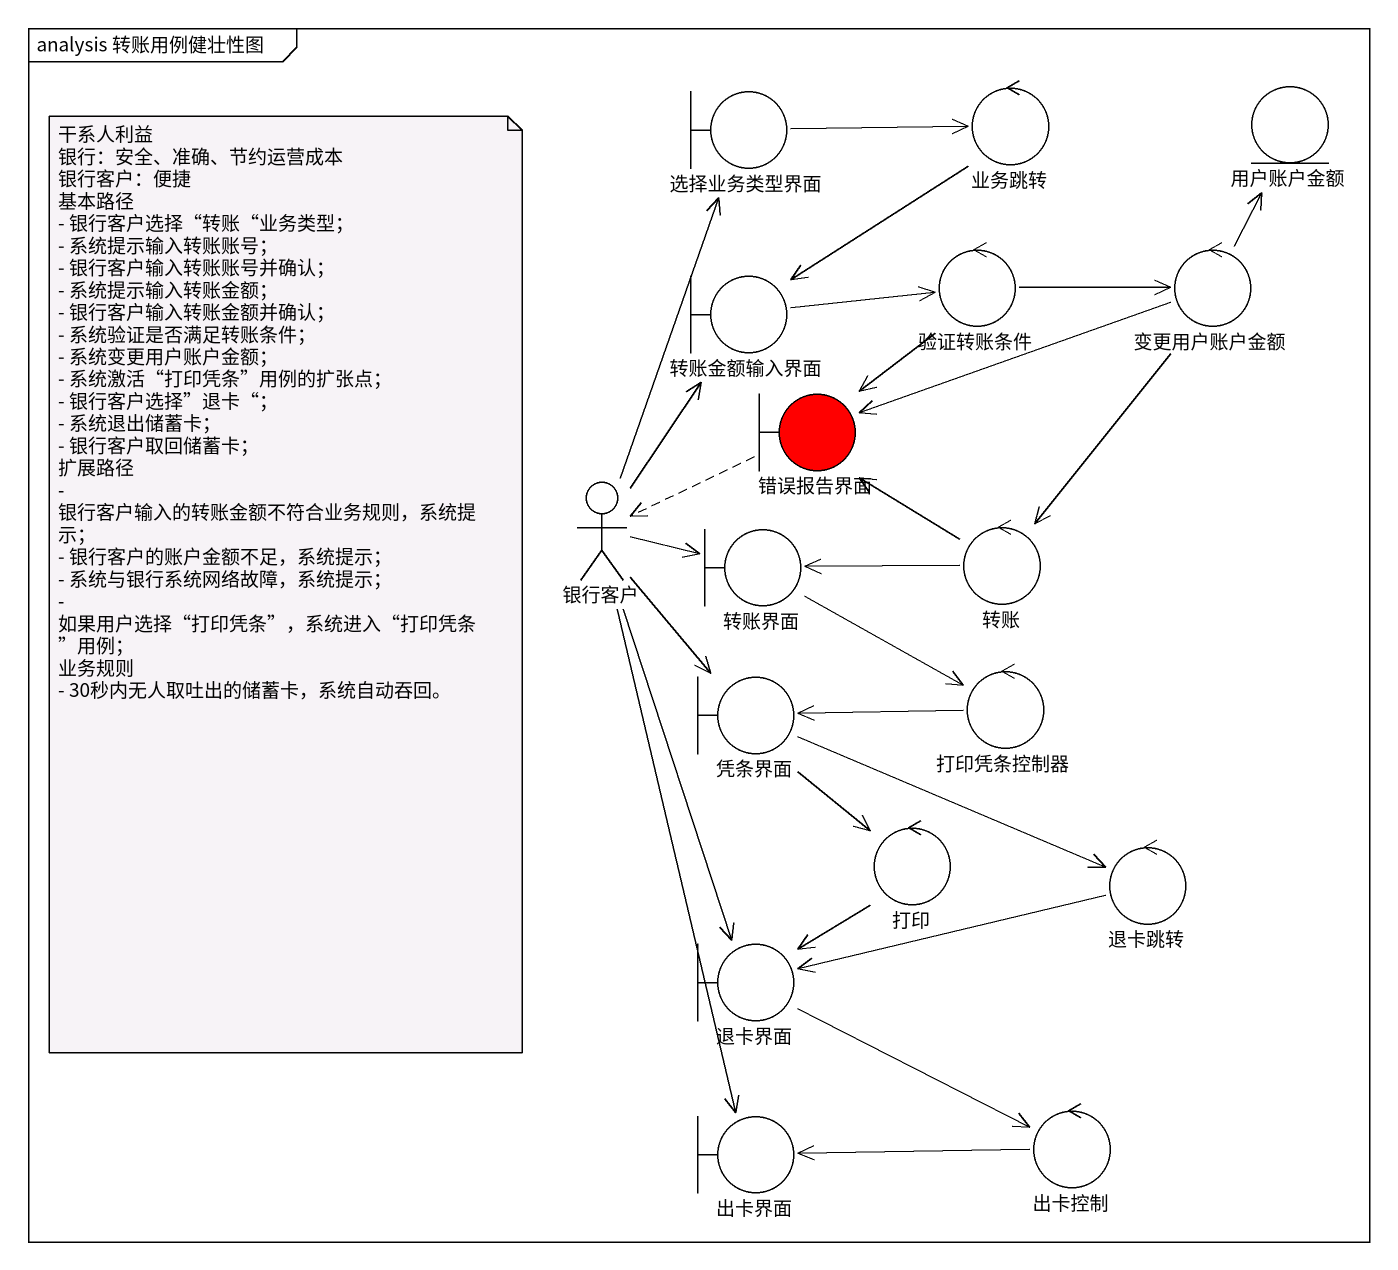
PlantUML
@startuml
mainframe analysis 转账用例健壮性图
control 业务跳转
entity 用户账户金额
boundary 选择业务类型界面
boundary 转账金额输入界面
control 验证转账条件
control 变更用户账户金额
boundary 错误报告界面 #FF0000
actor 银行客户
boundary 转账界面
control 转账
boundary 凭条界面
control 打印凭条控制器
control 打印
control 退卡跳转
boundary 退卡界面
boundary 出卡界面
control 出卡控制
选择业务类型界面 -right-> 业务跳转
转账金额输入界面 <-up- 业务跳转
转账金额输入界面 -right-> 验证转账条件
验证转账条件 -right-> 变更用户账户金额
验证转账条件 --> 错误报告界面
变更用户账户金额 -up-> 用户账户金额
变更用户账户金额 -left-> 错误报告界面
变更用户账户金额 --> 转账
错误报告界面 .left.> 银行客户
银行客户 -up-> 选择业务类型界面
银行客户 -up-> 转账金额输入界面
银行客户 -right-> 转账界面
银行客户 --> 凭条界面
银行客户 --> 退卡界面
银行客户 --> 出卡界面
转账界面 <-right- 转账
转账界面 -right-> 打印凭条控制器
转账 -up-> 错误报告界面
凭条界面 <-right- 打印凭条控制器
凭条界面 --> 打印
凭条界面 -right-> 退卡跳转
打印 --> 退卡界面
退卡界面 <-right- 退卡跳转
退卡界面 -right-> 出卡控制
出卡界面 <-right- 出卡控制
note as N1
  干系人利益
  银行：安全、准确、节约运营成本
  银行客户：便捷
  基本路径
  - 银行客户选择“转账“业务类型；
  - 系统提示输入转账账号；
  - 银行客户输入转账账号并确认；
  - 系统提示输入转账金额；
  - 银行客户输入转账金额并确认；
  - 系统验证是否满足转账条件；
  - 系统变更用户账户金额；
  - 系统激活“打印凭条”用例的扩张点；
  - 银行客户选择”退卡“；
  - 系统退出储蓄卡；
  - 银行客户取回储蓄卡；
  扩展路径
  - 银行客户输入的转账金额不符合业务规则，系统提示；
  - 银行客户的账户金额不足，系统提示；
  - 系统与银行系统网络故障，系统提示；
  - 如果用户选择“打印凭条”，系统进入“打印凭条”用例；
  业务规则
  - 30秒内无人取吐出的储蓄卡，系统自动吞回。
end note
@enduml
